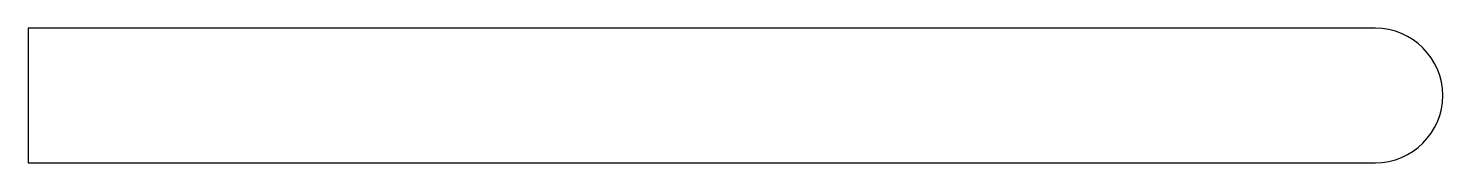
# Model space of a CAD drawing. Header units: millimetres. Extents: x -243 to 282, y -25 to 25.
import ezdxf

# ---------------------------------------------------------------- set-up
doc = ezdxf.new("R2010")
doc.units = ezdxf.units.MM
doc.layers.get('0').update_dxf_attribs({"linetype": 'CONTINUOUS'})

msp = doc.modelspace()

# ---------------------------------------------------------------- linework, layer by layer
msp.add_lwpolyline([(163.88, -25), (257.18, -25, 1), (257.18, 25), (239.29, 25), (-242.82, 25), (-242.82, -25)], format="xyb", close=True)

doc.saveas('drawing.dxf')
